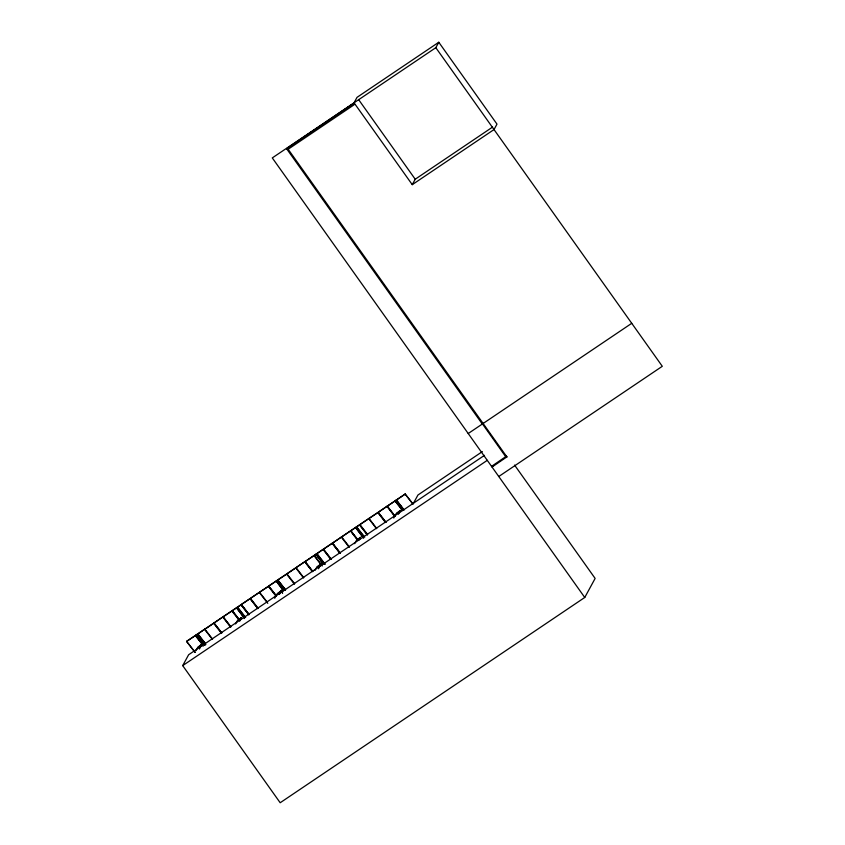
<?xml version="1.0" encoding="UTF-8"?>
<svg xmlns="http://www.w3.org/2000/svg" width="845" height="845" viewBox="0 0 845 845"><rect width="100%" height="100%" fill="white"/><g stroke="black" fill="none" stroke-linecap="round" stroke-linejoin="round"><path stroke-width="1.27" d="M195.406 635.472L202.377 644.408L195.406 635.472L186.629 641.387M204.564 629.293L195.744 635.313L204.564 629.293L212.306 639.306M213.648 623.251L204.828 629.198L213.648 623.251L221.39 633.19M221.749 632.863L213.986 622.945L222.805 617.008L213.986 623.019L221.728 632.958M231.879 610.956L223.069 616.829L231.879 610.956L238.85 619.903M241.036 604.788L232.248 610.639L239.219 619.575L232.217 610.734L241.036 604.788L248.779 614.727M268.351 586.377L259.542 592.239L268.351 586.377L276.093 596.316M277.509 580.209L268.699 586.071L277.509 580.209L285.251 590.137M286.592 574.082L277.773 579.955L286.592 574.082L294.335 584.022M303.492 577.843L295.75 567.84L286.973 573.755M323.065 549.419L314.245 555.44L323.065 549.419L330.807 559.432M332.529 543.05L341.306 537.135L332.486 543.155L340.229 553.084M377.81 512.598L369.001 518.46L377.81 512.598L385.552 522.537M385.922 522.21L378.159 512.292L386.968 506.345L378.159 512.366L385.89 522.305M396.051 500.303L387.232 506.176L405.209 494.061L396.432 499.976M186.587 641.408L195.11 652.34L186.587 641.408L195.406 635.546M250.458 598.366L259.278 592.419L250.49 598.344L258.2 608.379M296.014 567.66L304.823 561.714L296.035 567.639L303.756 577.674M312.914 571.495L305.193 561.471M320.952 564.566L313.981 555.545L305.203 561.46M332.486 543.155L340.25 552.989M367.321 534.748L359.579 524.819L341.644 536.902L350.464 530.956L357.424 539.976M357.752 539.68L350.759 530.755L359.579 524.819M359.917 524.587L368.737 518.64L359.949 524.565L367.659 534.6M402.484 510.496L395.207 501.138L396.421 499.986L404.132 510.01M483.118 423.313L482.22 423.915L286.624 148.752L353.453 103.544L286.624 148.752M204.839 645.295L196.864 634.563L204.934 644.946M196.758 634.891L197.888 633.877L205.155 643.225M244.532 618.54L236.558 607.819L243.011 616.121M236.442 608.146L237.582 607.122L245.652 617.505M283.413 590.75L276.241 581.064L282.705 589.366M276.135 581.392L277.266 580.378L284.533 589.715M323.107 564.006L315.935 554.309L322.399 562.622M315.829 554.637L316.959 553.623L325.029 564.006M363.603 538.286L355.629 527.565L362.082 535.867M355.513 527.893L356.643 526.868L364.723 537.251M395.207 501.138L400.963 508.077M484.47 455.349L188.636 654.738L182.7 665.617L280.181 802.75L584.751 597.468L272.291 157.909L435.819 47.69L438.787 42.25L496.987 124.12L494.019 129.56L412.254 184.664L354.055 102.805L357.023 97.355L438.787 42.25M412.254 184.664L415.222 179.225L492.624 127.056M195.903 650.692L197.688 647.428L201.775 644.672L199.399 649.023M198.195 647.08L201.701 644.196L203.159 646.245M201.258 645.01L201.701 644.196M235.597 623.937L237.371 620.674L241.459 617.917L239.684 621.181M237.889 620.336L241.395 617.452L240.952 618.265M274.688 598.281L277.065 593.919L281.153 591.173L282.61 593.211M277.572 593.581L281.089 590.697L282.536 592.746M280.646 591.511L281.089 590.697M279.368 594.436L281.153 591.173M314.974 570.438L316.759 567.175L320.846 564.418L318.47 568.769M317.266 566.826L320.773 563.942L322.23 565.992M320.329 564.766L320.773 563.942M354.668 543.684L356.442 540.42L360.53 537.663L359.347 539.839M356.96 540.082L360.466 537.198L360.023 538.011M393.759 518.027L396.136 513.675L400.224 510.919L398.439 514.183M396.643 513.327L400.16 510.443L399.717 511.257M413.49 503.187L417.937 495.022L482.368 451.6M482.326 423.725L506.239 457.451M492.329 465.711L492.815 466.387M506.535 456.131L491.547 466.345M492.033 467.031L507.021 456.807M584.751 597.468L595.134 578.424L514.573 465.088M468.214 433.527L631.743 323.308M295.75 567.914L286.93 573.85L294.673 583.789M305.172 561.566L313.981 555.619M182.7 665.617L487.28 460.335M498.772 476.506L662.3 366.297L435.819 47.69M401.734 509.662C404.28 509.799 401.375 506.535 401.174 509.039M362.051 536.417C364.987 536.163 360.773 533.375 361.681 536.174M242.98 616.67C245.927 616.417 241.702 613.628 242.61 616.428M405.209 494.061L412.951 503.99M405.209 494.135L412.951 504.074M396.823 501.222L402.241 508.257M395.006 516.094L387.232 506.176L394.974 516.189M386.968 506.345L394.71 516.358M369.001 518.46L376.733 528.474M368.737 518.64L376.479 528.653M359.579 524.893L367.321 534.822M350.759 530.755L357.731 539.775M341.644 536.902L349.386 546.916M341.306 537.135L349.038 547.148M314.245 555.366L321.216 564.386M304.823 561.714L312.565 571.653L304.823 561.788M285.547 589.863L277.773 579.955L285.515 589.958M276.463 595.989L268.699 586.071L276.431 596.084M259.542 592.239L267.273 602.253M259.278 592.419L267.791 603.351M257.862 608.527L250.12 598.587L241.3 604.534L250.12 598.587L257.862 608.601M249.074 614.452L241.332 604.513L249.043 614.547M241.036 604.714L248.779 614.642M230.833 626.747L223.069 616.829L230.801 626.842M222.805 617.008L230.548 627.011M204.828 629.124L212.57 639.126M195.744 635.239L202.715 644.26M396.337 500.124L403.604 509.472M396.231 500.451L403.509 509.81M356.537 527.206L363.815 536.564M316.843 553.95L324.934 564.354M277.16 580.705L284.438 590.063M237.466 607.449L244.744 616.818M197.772 634.204L205.863 644.608M358.533 99.488L415.222 179.225M353.865 103.259L354.594 104.284M353.305 103.819L354.023 104.843L288.156 149.238L506.926 456.987M332.222 543.25L339.965 553.264L332.222 543.25L323.403 549.197L332.222 543.324M202.747 642.369C203.603 645.591 205.346 640.341 202.747 642.369M282.124 588.87C282.98 592.081 284.723 586.831 282.124 588.87M321.818 562.115C322.674 565.337 324.417 560.087 321.818 562.115M331.177 559.115L323.403 549.197L331.145 559.21"/></g></svg>
